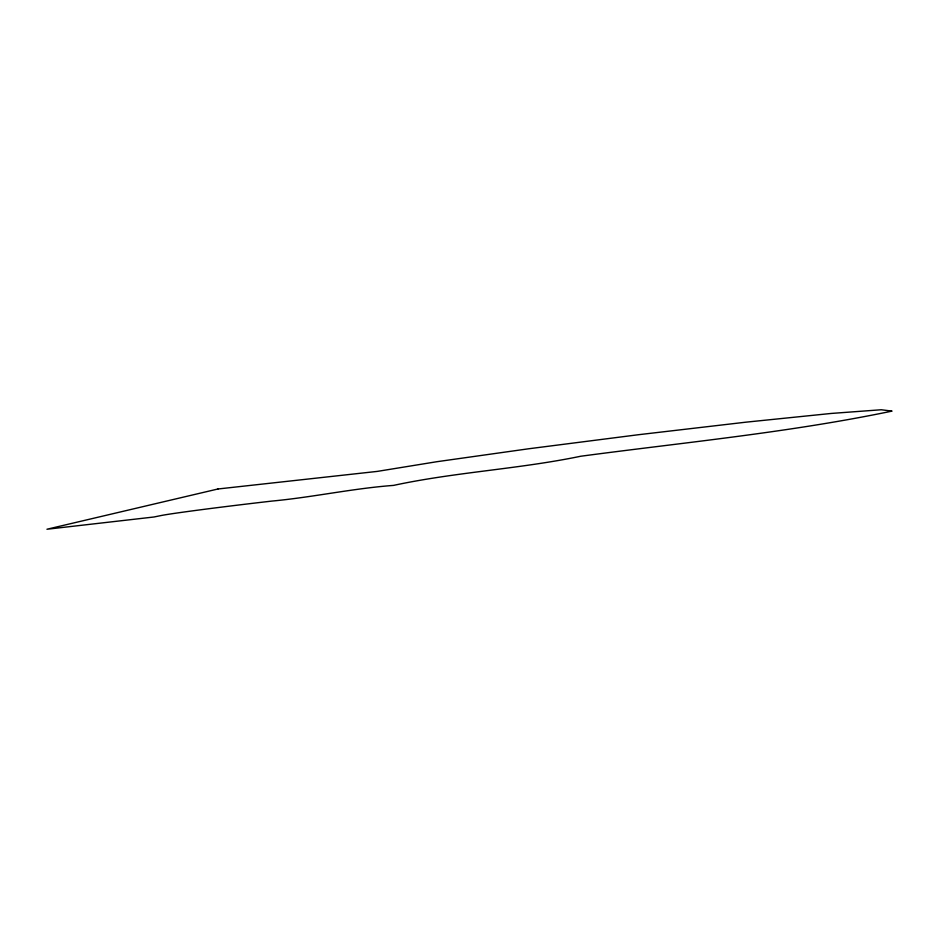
<?xml version="1.0" encoding="UTF-8"?>
<svg xmlns="http://www.w3.org/2000/svg" width="939" height="939" viewBox="0 0 939 939"><rect width="100%" height="100%" fill="white"/><g stroke="black" fill="none" stroke-linecap="round" stroke-linejoin="round"><path stroke-width="1.41" d="M217.977 488.984L46.95 529.244L153.984 516.99L161.203 515.523A91.423 1.655 -6.8 0 1 272.075 501.062C312.781 497.271 352.735 488.444 393.558 485.393C455.415 472.082 518.774 469.101 580.701 456.248C684.601 442.386 789.347 432.48 892.05 411.106L881.24 409.756L831.285 413.442L745.93 422.174L638.32 434.734L528.516 448.795L436.823 461.718L377.255 471.401L217.977 488.984"/></g></svg>
